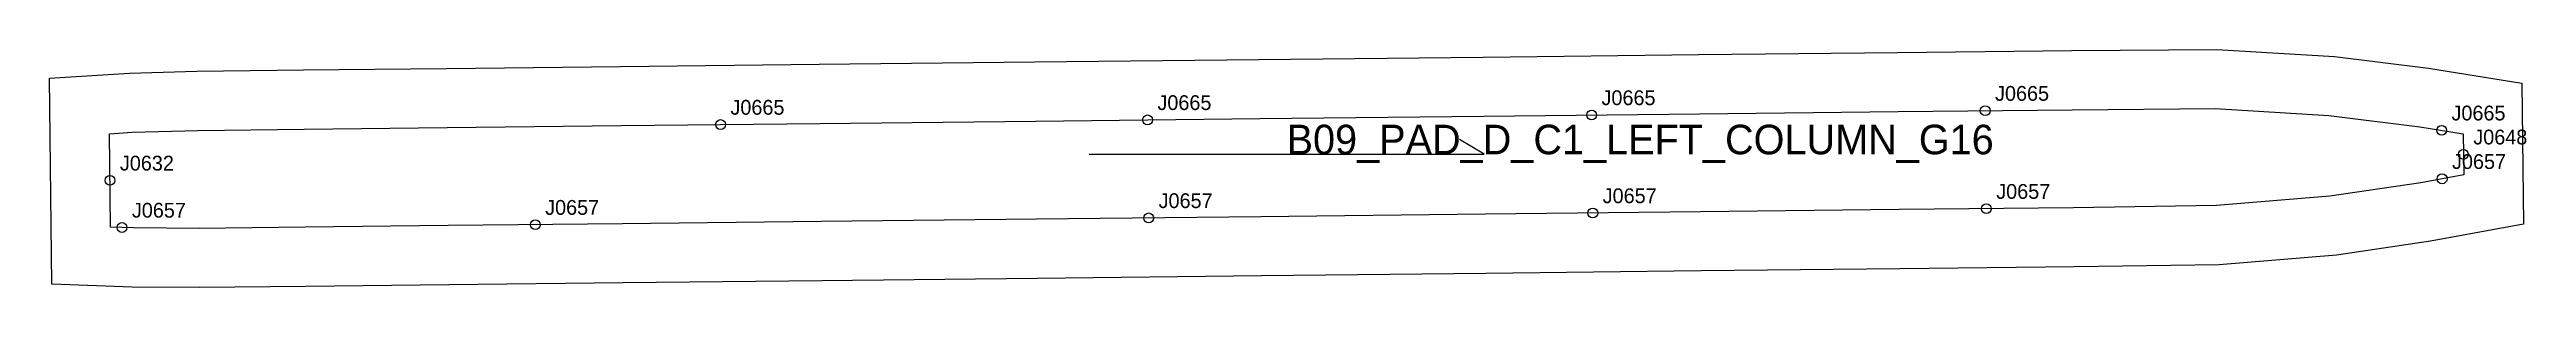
# Model space of a CAD drawing. Header units: millimetres. Extents: x -12 to 489, y -31 to 17.
import ezdxf

# ---------------------------------------------------------------- set-up
doc = ezdxf.new("R2010")
doc.units = ezdxf.units.MM
for name, color, linetype in [('CUT', 1, 'Continuous'), ('GRAIN', 3, 'Continuous'), ('LABEL', 7, 'Continuous'), ('NOTCH', 2, 'Continuous'), ('SEW', 5, 'Continuous')]:
    doc.layers.add(name, color=color, linetype=linetype)

msp = doc.modelspace()

# ---------------------------------------------------------------- linework, layer by layer
at = {"layer": 'CUT'}
msp.add_lwpolyline([(-12.13, 11.27), (4.06, 12.28), (17.66, 12.69), (39.28, 12.93), (68.21, 13.25), (103.46, 13.63), (143.68, 14.08), (187.33, 14.56), (232.71, 15.06), (278.1, 15.56), (321.74, 16.04), (361.96, 16.49), (397.24, 16.87), (426.6, 17.09), (450.41, 15.69), (469.44, 13.28), (488.39, 10.25), (488.69, -18.35), (469.85, -21.77), (450.87, -24.62), (427.1, -26.57), (397.74, -27), (362.46, -27.39), (322.24, -27.83), (278.6, -28.32), (233.21, -28.82), (187.82, -29.32), (144.18, -29.8), (103.96, -30.24), (68.71, -30.63), (39.78, -30.95), (18.17, -31.19), (4.58, -31.09), (-11.64, -30.48), (-12.13, 11.27)], close=True, dxfattribs=at)
at = {"layer": 'GRAIN'}
for p, q in [((198.3, -4.17), (278.3, -4.17)), ((278.3, -4.17), (273.3, -1.17))]:
    msp.add_line(p, q, dxfattribs=at)
at = {"layer": 'NOTCH'}
for centre in [(379.72, 4.68), (123.71, 1.86), (210.15, 2.81), (300.05, 3.8), (472.12, 0.7), (476.54, -4.17), (0.11, -9.46), (472.23, -9.14), (379.96, -15.2), (2.54, -19.01), (86.2, -18.44), (210.39, -17.07), (300.29, -16.08)]:
    msp.add_circle(centre, 1, dxfattribs=at)
at = {"layer": 'SEW'}
msp.add_lwpolyline([(0, 0), (4.62, 0.29), (17.91, 0.69), (39.41, 0.93), (68.34, 1.25), (103.6, 1.64), (143.82, 2.08), (187.46, 2.56), (232.85, 3.06), (278.23, 3.56), (321.87, 4.04), (362.1, 4.49), (397.35, 4.87), (426.29, 5.09), (449.3, 3.73), (467.74, 1.4), (476.5, 0), (476.59, -8.35), (467.88, -9.93), (449.48, -12.69), (426.52, -14.57), (397.58, -15), (362.33, -15.39), (322.11, -15.83), (278.47, -16.32), (233.08, -16.82), (187.69, -17.32), (144.05, -17.8), (103.83, -18.24), (68.58, -18.63), (39.64, -18.95), (18.14, -19.19), (4.85, -19.1), (0.22, -18.92)], close=True, dxfattribs=at)

# ---------------------------------------------------------------- texts
at = {"layer": 'LABEL'}
for s, height, p in [('J0665', 3, (125.71, 3.86)), ('J0665', 3, (212.15, 4.81)), ('J0665', 3, (302.05, 5.8)), ('J0665', 3, (381.72, 6.68)), ('J0665', 3, (474.12, 2.7)), ('B09_PAD_D_C1_LEFT_COLUMN_G16', 6, (238.3, -4.17)), ('J0648', 3, (478.54, -2.17)), ('J0632', 3, (2.11, -7.46)), ('J0657', 3, (474.23, -7.14)), ('J0657', 3, (4.54, -17.01)), ('J0657', 3, (88.2, -16.44)), ('J0657', 3, (212.39, -15.07)), ('J0657', 3, (302.29, -14.08)), ('J0657', 3, (381.96, -13.2))]:
    msp.add_text(s, height=height, dxfattribs=at).set_placement(p)

doc.saveas('drawing.dxf')
